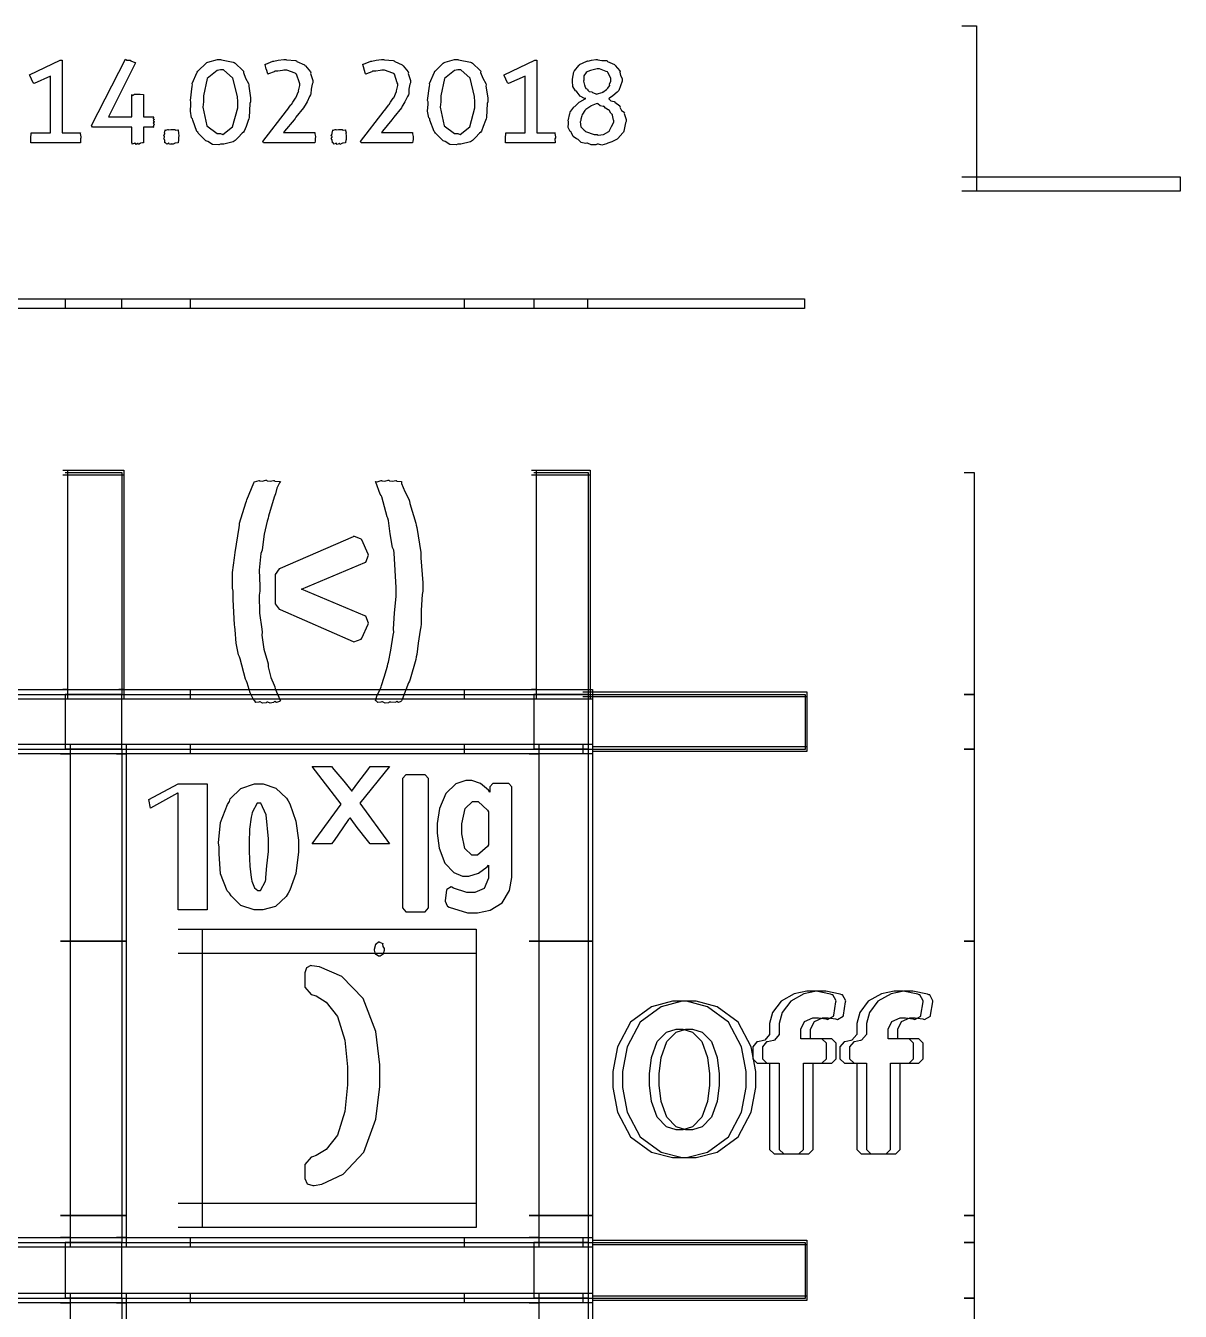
# Model space of a CAD drawing. Extents: x 1.97 to 9.39, y 0.66 to 7.28.
# Drawn here: x 7.737 to 9.393, y 5.441 to 7.285 of the extents above; entities that cross this region are included whole.
import ezdxf

# ---------------------------------------------------------------- set-up
doc = ezdxf.new("R2010")
doc.units = 0
doc.layers.get('0').update_dxf_attribs({"linetype": 'CONTINUOUS'})

msp = doc.modelspace()

# ---------------------------------------------------------------- linework, layer by layer
at = {"color": 0}
for points in [[(9.07986, 7.28472), (9.10069, 7.28472), (9.10069, 7.04719), (9.07986, 7.04719)], [(9.07986, 7.06803), (9.39307, 7.06803), (9.39307, 7.04719), (9.07986, 7.04719)], [(7.69515, 6.89307), (7.79372, 6.89307), (7.79372, 6.87918), (7.69515, 6.87918)], [(7.79372, 6.89307), (7.87429, 6.89307), (7.87429, 6.87918), (7.79372, 6.87918)], [(7.87429, 6.89307), (7.97293, 6.89307), (7.97293, 6.87918), (7.87429, 6.87918)], [(7.97293, 6.89307), (8.366, 6.89307), (8.366, 6.87918), (7.97293, 6.87918)], [(8.366, 6.89307), (8.46599, 6.89307), (8.46599, 6.87918), (8.366, 6.87918)], [(8.46599, 6.89307), (8.54308, 6.89307), (8.54308, 6.87918), (8.46599, 6.87918)], [(8.54308, 6.89307), (8.85417, 6.89307), (8.85417, 6.87918), (8.54308, 6.87918)], [(7.79025, 6.64725), (7.79719, 6.64725), (7.79719, 6.33263), (7.79025, 6.33263)], [(7.79025, 6.64725), (7.87776, 6.64725), (7.87776, 6.64031), (7.79025, 6.64031)], [(7.87082, 6.64725), (7.87776, 6.64725), (7.87776, 6.33263), (7.87082, 6.33263)], [(8.46251, 6.64725), (8.46946, 6.64725), (8.46946, 6.33263), (8.46251, 6.33263)], [(8.46251, 6.64725), (8.54656, 6.64725), (8.54656, 6.64031), (8.46251, 6.64031)], [(8.53961, 6.64725), (8.54656, 6.64725), (8.54656, 6.31874), (8.53961, 6.31874)], [(9.08333, 6.64378), (9.09722, 6.64378), (9.09722, 6.32568), (9.08333, 6.32568)], [(7.69515, 6.33263), (7.79719, 6.33263), (7.79719, 6.31874), (7.69515, 6.31874)], [(7.79025, 6.33263), (7.87776, 6.33263), (7.87776, 6.31874), (7.79025, 6.31874)], [(7.87082, 6.33263), (7.97293, 6.33263), (7.97293, 6.31874), (7.87082, 6.31874)], [(7.97293, 6.33263), (8.366, 6.33263), (8.366, 6.31874), (7.97293, 6.31874)], [(8.366, 6.33263), (8.46946, 6.33263), (8.46946, 6.31874), (8.366, 6.31874)], [(8.46251, 6.33263), (8.55003, 6.33263), (8.55003, 6.31874), (8.46251, 6.31874)], [(8.53614, 6.33263), (8.55003, 6.33263), (8.55003, 6.24029), (8.53614, 6.24029)], [(8.53614, 6.32915), (8.85764, 6.32915), (8.85764, 6.32221), (8.53614, 6.32221)], [(8.85069, 6.32915), (8.85764, 6.32915), (8.85764, 6.24376), (8.85069, 6.24376)], [(9.08333, 6.32568), (9.09722, 6.32568), (9.09722, 6.24724), (9.08333, 6.24724)], [(7.69515, 6.25418), (7.80067, 6.25418), (7.80067, 6.24029), (7.69515, 6.24029)], [(7.78678, 6.25418), (7.88124, 6.25418), (7.88124, 6.24029), (7.78678, 6.24029)], [(7.86735, 6.25418), (7.97293, 6.25418), (7.97293, 6.24029), (7.86735, 6.24029)], [(7.97293, 6.25418), (8.366, 6.25418), (8.366, 6.24029), (7.97293, 6.24029)], [(8.366, 6.25418), (8.47293, 6.25418), (8.47293, 6.24029), (8.366, 6.24029)], [(8.45904, 6.25418), (8.53614, 6.25418), (8.53614, 6.24029), (8.45904, 6.24029)], [(8.53614, 6.25418), (8.55003, 6.25418), (8.55003, 5.97151), (8.53614, 5.97151)], [(7.78678, 6.24029), (7.80067, 6.24029), (7.80067, 5.97151), (7.78678, 5.97151)], [(7.86735, 6.24029), (7.88124, 6.24029), (7.88124, 5.97151), (7.86735, 5.97151)], [(8.45904, 6.24029), (8.47293, 6.24029), (8.47293, 5.97151), (8.45904, 5.97151)], [(8.55003, 6.25071), (8.85764, 6.25071), (8.85764, 6.24376), (8.55003, 6.24376)], [(9.08333, 6.24724), (9.09722, 6.24724), (9.09722, 5.97151), (9.08333, 5.97151)], [(7.95557, 5.98888), (7.99029, 5.98888), (7.99029, 5.56108), (7.95557, 5.56108)], [(7.95557, 5.98888), (8.38336, 5.98888), (8.38336, 5.95415), (7.95557, 5.95415)], [(8.34864, 5.98888), (8.38336, 5.98888), (8.38336, 5.56108), (8.34864, 5.56108)], [(7.78678, 5.97151), (7.80067, 5.97151), (7.80067, 5.57844), (7.78678, 5.57844)], [(7.86735, 5.97151), (7.88124, 5.97151), (7.88124, 5.57844), (7.86735, 5.57844)], [(8.45904, 5.97151), (8.47293, 5.97151), (8.47293, 5.57844), (8.45904, 5.57844)], [(8.53614, 5.97151), (8.55003, 5.97151), (8.55003, 5.57844), (8.53614, 5.57844)], [(9.08333, 5.97151), (9.09722, 5.97151), (9.09722, 5.57844), (9.08333, 5.57844)], [(7.95557, 5.59581), (8.38336, 5.59581), (8.38336, 5.56108), (7.95557, 5.56108)], [(7.78678, 5.57844), (7.80067, 5.57844), (7.80067, 5.54656), (7.78678, 5.54656)], [(7.86735, 5.57844), (7.88124, 5.57844), (7.88124, 5.54656), (7.86735, 5.54656)], [(8.45904, 5.57844), (8.47293, 5.57844), (8.47293, 5.54656), (8.45904, 5.54656)], [(8.53614, 5.57844), (8.55003, 5.57844), (8.55003, 5.53267), (8.53614, 5.53267)], [(9.08333, 5.57844), (9.09722, 5.57844), (9.09722, 5.53961), (9.08333, 5.53961)], [(7.69515, 5.54656), (7.80067, 5.54656), (7.80067, 5.53267), (7.69515, 5.53267)], [(7.78678, 5.54656), (7.88124, 5.54656), (7.88124, 5.53267), (7.78678, 5.53267)], [(7.86735, 5.54656), (7.97293, 5.54656), (7.97293, 5.53267), (7.86735, 5.53267)], [(7.97293, 5.54656), (8.366, 5.54656), (8.366, 5.53267), (7.97293, 5.53267)], [(8.366, 5.54656), (8.47293, 5.54656), (8.47293, 5.53267), (8.366, 5.53267)], [(8.45904, 5.54656), (8.53614, 5.54656), (8.53614, 5.53267), (8.45904, 5.53267)], [(8.53614, 5.54656), (8.55003, 5.54656), (8.55003, 5.45281), (8.53614, 5.45281)], [(8.55003, 5.54308), (8.85764, 5.54308), (8.85764, 5.53614), (8.55003, 5.53614)], [(8.85069, 5.54308), (8.85764, 5.54308), (8.85764, 5.45628), (8.85069, 5.45628)], [(9.08333, 5.53961), (9.09722, 5.53961), (9.09722, 5.45975), (9.08333, 5.45975)], [(7.69515, 5.46669), (7.80067, 5.46669), (7.80067, 5.45281), (7.69515, 5.45281)], [(7.78678, 5.46669), (7.88124, 5.46669), (7.88124, 5.45281), (7.78678, 5.45281)], [(7.86735, 5.46669), (7.97293, 5.46669), (7.97293, 5.45281), (7.86735, 5.45281)], [(7.97293, 5.46669), (8.366, 5.46669), (8.366, 5.45281), (7.97293, 5.45281)], [(8.366, 5.46669), (8.47293, 5.46669), (8.47293, 5.45281), (8.366, 5.45281)], [(8.45904, 5.46669), (8.53614, 5.46669), (8.53614, 5.45281), (8.45904, 5.45281)], [(8.53614, 5.46669), (8.55003, 5.46669), (8.55003, 5.16461), (8.53614, 5.16461)], [(8.55003, 5.46322), (8.85764, 5.46322), (8.85764, 5.45628), (8.55003, 5.45628)], [(9.08333, 5.45975), (9.09722, 5.45975), (9.09722, 5.16461), (9.08333, 5.16461)], [(7.78678, 5.45281), (7.80067, 5.45281), (7.80067, 5.16461), (7.78678, 5.16461)], [(7.86735, 5.45281), (7.88124, 5.45281), (7.88124, 5.16461), (7.86735, 5.16461)], [(8.45904, 5.45281), (8.47293, 5.45281), (8.47293, 5.16461), (8.45904, 5.16461)]]:
    msp.add_lwpolyline(points, dxfattribs=at)
for points in [[(7.77285, 7.13097), (7.77285, 7.21257), (7.74918, 7.20193), (7.74767, 7.20264), (7.743, 7.21311), (7.74268, 7.21431), (7.78674, 7.23535), (7.78956, 7.23535), (7.78956, 7.13097), (7.81581, 7.13097), (7.81537, 7.13032), (7.81625, 7.12543), (7.81625, 7.12381), (7.81569, 7.12267), (7.81586, 7.11729), (7.81581, 7.11664), (7.74507, 7.11664), (7.74457, 7.11692), (7.74462, 7.11936), (7.74462, 7.12011), (7.74451, 7.12011), (7.74462, 7.12289), (7.74462, 7.12381), (7.74462, 7.12381), (7.74496, 7.13032), (7.74507, 7.13097), (7.77285, 7.13097)], [(7.83268, 7.13943), (7.83138, 7.14139), (7.88021, 7.23687), (7.88015, 7.23676), (7.88217, 7.23519), (7.88672, 7.2354), (7.88737, 7.23514), (7.88753, 7.23432), (7.89415, 7.23188), (7.89475, 7.23144), (7.8559, 7.15419), (7.88954, 7.15419), (7.88954, 7.18587), (7.88943, 7.1856), (7.89051, 7.1844), (7.89312, 7.18631), (7.89344, 7.18631), (7.89344, 7.18631), (7.89638, 7.18653), (7.89735, 7.18653), (7.89757, 7.18653), (7.90115, 7.18636), (7.90147, 7.18631), (7.90147, 7.18631), (7.90543, 7.18593), (7.90582, 7.18587), (7.90582, 7.15419), (7.92101, 7.15419), (7.92051, 7.1536), (7.91992, 7.15104), (7.92144, 7.1505), (7.92144, 7.15028), (7.92096, 7.1499), (7.92008, 7.14785), (7.92165, 7.14708), (7.92165, 7.14681), (7.92111, 7.1466), (7.92008, 7.14475), (7.92144, 7.14344), (7.92144, 7.14312), (7.9209, 7.14236), (7.91982, 7.13965), (7.92101, 7.13943), (7.92101, 7.13943), (7.90582, 7.13943), (7.90582, 7.11664), (7.90479, 7.1166), (7.90246, 7.11621), (7.90169, 7.11621), (7.90126, 7.11567), (7.89899, 7.11458), (7.89806, 7.11621), (7.89779, 7.11621), (7.89751, 7.11567), (7.89535, 7.11458), (7.89388, 7.11621), (7.89344, 7.11621), (7.89274, 7.11567), (7.89003, 7.11469), (7.88971, 7.11664), (7.88954, 7.11664), (7.88954, 7.13943), (7.83268, 7.13943)], [(8.05957, 7.17567), (8.05875, 7.17318), (8.05757, 7.153), (8.05718, 7.15115), (8.05615, 7.14876), (8.05317, 7.13997), (8.05046, 7.13325), (8.04958, 7.13183), (8.04758, 7.13043), (8.04189, 7.12451), (8.03749, 7.12001), (8.03614, 7.11925), (8.03478, 7.11828), (8.02111, 7.11469), (8.0166, 7.11469), (8.01406, 7.11372), (8.00499, 7.11436), (7.99843, 7.11849), (7.99707, 7.11925), (7.9955, 7.11979), (7.98469, 7.13053), (7.98383, 7.13183), (7.98269, 7.13314), (7.97661, 7.14931), (7.97624, 7.15115), (7.97504, 7.15246), (7.97325, 7.16194), (7.97385, 7.17225), (7.97385, 7.17567), (7.97325, 7.17763), (7.97581, 7.19814), (7.97624, 7.19997), (7.97581, 7.20182), (7.98296, 7.21793), (7.98383, 7.21929), (7.98443, 7.22021), (7.99571, 7.23118), (7.99707, 7.23188), (7.99821, 7.23232), (8.01199, 7.23643), (8.0166, 7.23643), (8.01779, 7.23574), (8.03478, 7.23264), (8.03614, 7.23188), (8.03749, 7.23085), (8.04872, 7.22071), (8.04958, 7.21929), (8.04932, 7.2175), (8.05236, 7.20969), (8.05675, 7.20182), (8.05718, 7.19997), (8.05697, 7.19814), (8.05957, 7.18132), (8.05957, 7.17567)], [(8.0771, 7.11882), (8.11117, 7.16265), (8.11149, 7.16308), (8.11751, 7.17101), (8.11811, 7.17176), (8.11811, 7.17176), (8.12017, 7.17486), (8.12392, 7.18056), (8.1244, 7.18132), (8.12468, 7.18143), (8.12847, 7.19032), (8.12875, 7.19108), (8.12847, 7.19151), (8.13049, 7.19883), (8.13049, 7.20128), (8.12978, 7.20281), (8.1256, 7.215), (8.12463, 7.21582), (8.12349, 7.21653), (8.11143, 7.22103), (8.10747, 7.22103), (8.10536, 7.22054), (8.09885, 7.21972), (8.09538, 7.21962), (8.09446, 7.21929), (8.09353, 7.21858), (8.08556, 7.21576), (8.0849, 7.21539), (8.08425, 7.21588), (8.08231, 7.22179), (8.08208, 7.22233), (8.08208, 7.22233), (8.08057, 7.22894), (8.08057, 7.22949), (8.08143, 7.22976), (8.09174, 7.23372), (8.09293, 7.23406), (8.0931, 7.23394), (8.09933, 7.23508), (8.10736, 7.23643), (8.11008, 7.23643), (8.11128, 7.23574), (8.12408, 7.23465), (8.12528, 7.23426), (8.12619, 7.2334), (8.13678, 7.22851), (8.13764, 7.22775), (8.13835, 7.22711), (8.14535, 7.21843), (8.14589, 7.21733), (8.14556, 7.21604), (8.14893, 7.20611), (8.14893, 7.20281), (8.14785, 7.20107), (8.14649, 7.19358), (8.14621, 7.18685), (8.14567, 7.18544), (8.14432, 7.18306), (8.14057, 7.17572), (8.13769, 7.17057), (8.13678, 7.16917), (8.13574, 7.16689), (8.12478, 7.15332), (8.12354, 7.15181), (8.12213, 7.14968), (8.10851, 7.13331), (8.10704, 7.1314), (8.15175, 7.1314), (8.15175, 7.12961), (8.15261, 7.1256), (8.15261, 7.12424), (8.1524, 7.12332), (8.1524, 7.12067), (8.1524, 7.12033), (8.15213, 7.11974), (8.15181, 7.11697), (8.15175, 7.11664), (8.07796, 7.11664), (8.0771, 7.11882)], [(8.21733, 7.11882), (8.25142, 7.16265), (8.25174, 7.16308), (8.25776, 7.17101), (8.25836, 7.17176), (8.25836, 7.17176), (8.26042, 7.17486), (8.26417, 7.18056), (8.26465, 7.18132), (8.26492, 7.18143), (8.26872, 7.19032), (8.26899, 7.19108), (8.26872, 7.19151), (8.27072, 7.19883), (8.27072, 7.20128), (8.27001, 7.20281), (8.26585, 7.215), (8.26486, 7.21582), (8.26372, 7.21653), (8.25168, 7.22103), (8.24772, 7.22103), (8.24561, 7.22054), (8.2391, 7.21972), (8.23563, 7.21962), (8.23469, 7.21929), (8.23378, 7.21858), (8.22581, 7.21576), (8.22515, 7.21539), (8.2245, 7.21588), (8.22254, 7.22179), (8.22233, 7.22233), (8.22233, 7.22233), (8.22081, 7.22894), (8.22081, 7.22949), (8.22168, 7.22976), (8.23199, 7.23372), (8.23318, 7.23406), (8.23335, 7.23394), (8.23958, 7.23508), (8.24761, 7.23643), (8.25032, 7.23643), (8.25151, 7.23574), (8.26432, 7.23465), (8.26551, 7.23426), (8.26644, 7.2334), (8.27701, 7.22851), (8.27789, 7.22775), (8.2786, 7.22711), (8.2856, 7.21843), (8.28614, 7.21733), (8.28581, 7.21604), (8.28917, 7.20611), (8.28917, 7.20281), (8.28808, 7.20107), (8.28674, 7.19358), (8.28646, 7.18685), (8.28592, 7.18544), (8.28456, 7.18306), (8.28082, 7.17572), (8.27794, 7.17057), (8.27701, 7.16917), (8.27599, 7.16689), (8.26503, 7.15332), (8.26378, 7.15181), (8.26237, 7.14968), (8.24875, 7.13331), (8.24729, 7.1314), (8.29199, 7.1314), (8.29199, 7.12961), (8.29286, 7.1256), (8.29286, 7.12424), (8.29264, 7.12332), (8.29264, 7.12067), (8.29264, 7.12033), (8.29238, 7.11974), (8.29204, 7.11697), (8.29199, 7.11664), (8.21821, 7.11664), (8.21733, 7.11882)], [(8.39985, 7.17567), (8.39903, 7.17318), (8.39785, 7.153), (8.39746, 7.15115), (8.39643, 7.14876), (8.39344, 7.13997), (8.39074, 7.13325), (8.38986, 7.13183), (8.38786, 7.13043), (8.38217, 7.12451), (8.37776, 7.12001), (8.37642, 7.11925), (8.37506, 7.11828), (8.36139, 7.11469), (8.35688, 7.11469), (8.35433, 7.11372), (8.34526, 7.11436), (8.33871, 7.11849), (8.33735, 7.11925), (8.33578, 7.11979), (8.32497, 7.13053), (8.32411, 7.13183), (8.32297, 7.13314), (8.31689, 7.14931), (8.31651, 7.15115), (8.31532, 7.15246), (8.31353, 7.16194), (8.31413, 7.17225), (8.31413, 7.17567), (8.31353, 7.17763), (8.31608, 7.19814), (8.31651, 7.19997), (8.31608, 7.20182), (8.32324, 7.21793), (8.32411, 7.21929), (8.32471, 7.22021), (8.33599, 7.23118), (8.33735, 7.23188), (8.33849, 7.23232), (8.35226, 7.23643), (8.35688, 7.23643), (8.35807, 7.23574), (8.37506, 7.23264), (8.37642, 7.23188), (8.37776, 7.23085), (8.389, 7.22071), (8.38986, 7.21929), (8.3896, 7.2175), (8.39264, 7.20969), (8.39703, 7.20182), (8.39746, 7.19997), (8.39725, 7.19814), (8.39985, 7.18132), (8.39985, 7.17567)], [(8.4534, 7.13097), (8.4534, 7.21257), (8.42974, 7.20193), (8.42822, 7.20264), (8.42356, 7.21311), (8.42324, 7.21431), (8.46729, 7.23535), (8.47011, 7.23535), (8.47011, 7.13097), (8.49636, 7.13097), (8.49593, 7.13032), (8.49681, 7.12543), (8.49681, 7.12381), (8.49625, 7.12267), (8.49642, 7.11729), (8.49636, 7.11664), (8.42563, 7.11664), (8.42513, 7.11692), (8.42518, 7.11936), (8.42518, 7.12011), (8.42507, 7.12011), (8.42518, 7.12289), (8.42518, 7.12381), (8.42518, 7.12381), (8.42551, 7.13032), (8.42563, 7.13097), (8.4534, 7.13097)], [(8.57335, 7.18024), (8.57324, 7.17964), (8.57628, 7.17714), (8.58128, 7.17611), (8.58203, 7.17567), (8.58225, 7.17497), (8.58925, 7.16965), (8.58985, 7.16894), (8.58946, 7.16781), (8.59142, 7.16331), (8.59532, 7.16054), (8.59571, 7.15961), (8.59565, 7.15864), (8.5981, 7.15013), (8.5981, 7.14725), (8.59744, 7.14556), (8.59517, 7.13336), (8.59462, 7.13226), (8.59364, 7.13108), (8.58626, 7.12272), (8.58529, 7.12207), (8.58356, 7.12099), (8.5779, 7.11806), (8.57324, 7.11675), (8.57206, 7.11643), (8.57021, 7.11518), (8.56332, 7.11344), (8.55843, 7.11469), (8.55686, 7.11469), (8.55496, 7.11376), (8.54807, 7.11367), (8.54286, 7.11615), (8.54167, 7.11643), (8.54015, 7.11572), (8.5339, 7.11703), (8.52962, 7.12142), (8.52865, 7.12207), (8.52701, 7.12229), (8.52235, 7.12587), (8.51986, 7.13124), (8.51932, 7.13226), (8.51779, 7.13314), (8.51514, 7.13894), (8.51585, 7.14518), (8.51585, 7.14725), (8.51508, 7.14822), (8.51764, 7.15875), (8.51801, 7.15961), (8.51742, 7.16037), (8.52306, 7.16808), (8.52365, 7.16872), (8.52403, 7.16857), (8.53093, 7.17503), (8.53168, 7.17546), (8.53168, 7.17546), (8.53961, 7.1799), (8.54036, 7.18024), (8.53857, 7.18018), (8.53233, 7.18371), (8.52783, 7.18956), (8.52692, 7.19065), (8.52544, 7.1914), (8.52186, 7.19764), (8.52126, 7.20514), (8.52126, 7.20757), (8.52121, 7.20806), (8.52344, 7.21843), (8.52387, 7.21929), (8.52408, 7.21978), (8.53065, 7.22781), (8.53147, 7.2284), (8.53136, 7.229), (8.54167, 7.23394), (8.54275, 7.23426), (8.54312, 7.2341), (8.5485, 7.23508), (8.55474, 7.23643), (8.55686, 7.23643), (8.55746, 7.23574), (8.56326, 7.23481), (8.5701, 7.23465), (8.57118, 7.23426), (8.5715, 7.2334), (8.58149, 7.22906), (8.58225, 7.2284), (8.58251, 7.22775), (8.58936, 7.22021), (8.58985, 7.21929), (8.58925, 7.2181), (8.59028, 7.21311), (8.59267, 7.20899), (8.59267, 7.20757), (8.59244, 7.20524), (8.58794, 7.19179), (8.58703, 7.19065), (8.58518, 7.18918), (8.57943, 7.18414), (8.57465, 7.18088), (8.57335, 7.18024)], [(8.0166, 7.22125), (8.01183, 7.22065), (7.99729, 7.20893), (7.99229, 7.18403), (7.99229, 7.17567), (7.99132, 7.16775), (7.99685, 7.1409), (8.01167, 7.12989), (8.0166, 7.12989), (8.01975, 7.12885), (8.0339, 7.13971), (8.04112, 7.16672), (8.04112, 7.17567), (8.04069, 7.183), (8.03435, 7.20942), (8.021, 7.22125), (8.0166, 7.22125)], [(8.35688, 7.22125), (8.35211, 7.22065), (8.33757, 7.20893), (8.33257, 7.18403), (8.33257, 7.17567), (8.3316, 7.16775), (8.33713, 7.1409), (8.35194, 7.12989), (8.35688, 7.12989), (8.36003, 7.12885), (8.37418, 7.13971), (8.3814, 7.16672), (8.3814, 7.17567), (8.38097, 7.183), (8.37463, 7.20942), (8.36128, 7.22125), (8.35688, 7.22125)], [(8.55686, 7.18653), (8.55686, 7.18722), (8.56386, 7.18907), (8.56446, 7.18935), (8.56483, 7.1894), (8.5701, 7.19308), (8.57053, 7.19347), (8.57053, 7.19347), (8.572, 7.19515), (8.5746, 7.19857), (8.57487, 7.19911), (8.57487, 7.19911), (8.57443, 7.20096), (8.57639, 7.20514), (8.57639, 7.20649), (8.57639, 7.20947), (8.57221, 7.21772), (8.5714, 7.21843), (8.56982, 7.21881), (8.56006, 7.22299), (8.55686, 7.22299), (8.55458, 7.22222), (8.54736, 7.22071), (8.54312, 7.21918), (8.54232, 7.21843), (8.5409, 7.21739), (8.53776, 7.21272), (8.53754, 7.20806), (8.53754, 7.20649), (8.53728, 7.20529), (8.53879, 7.19965), (8.53907, 7.19911), (8.53896, 7.19797), (8.54031, 7.19444), (8.54275, 7.1939), (8.54318, 7.19347), (8.54303, 7.19288), (8.54508, 7.19032), (8.54889, 7.18967), (8.54949, 7.18935), (8.55003, 7.18881), (8.55621, 7.18674), (8.55686, 7.18653)], [(8.55686, 7.17307), (8.55533, 7.17275), (8.54824, 7.16976), (8.54753, 7.16938), (8.54611, 7.1684), (8.54189, 7.16564), (8.54053, 7.16461), (8.54015, 7.16417), (8.53917, 7.16319), (8.53549, 7.15788), (8.53515, 7.15722), (8.53483, 7.15554), (8.53342, 7.1505), (8.53342, 7.14876), (8.53244, 7.14708), (8.53326, 7.13986), (8.53831, 7.13493), (8.53928, 7.134), (8.53987, 7.13286), (8.55257, 7.12879), (8.55686, 7.12879), (8.55811, 7.12782), (8.56603, 7.12858), (8.57346, 7.13314), (8.57443, 7.134), (8.57443, 7.13465), (8.57747, 7.13997), (8.58051, 7.1466), (8.58051, 7.14876), (8.58014, 7.14919), (8.57889, 7.15662), (8.57856, 7.15722), (8.57844, 7.15717), (8.57611, 7.15935), (8.57411, 7.16368), (8.57357, 7.16417), (8.57237, 7.16417), (8.56879, 7.16629), (8.56689, 7.16906), (8.56619, 7.16938), (8.56526, 7.16889), (8.56119, 7.17003), (8.55767, 7.17285), (8.55686, 7.17307)], [(7.93722, 7.11664), (7.93668, 7.11686), (7.93658, 7.12088), (7.93658, 7.12121), (7.93619, 7.12121), (7.93511, 7.12283), (7.93636, 7.12506), (7.93636, 7.12576), (7.93619, 7.12571), (7.93511, 7.12701), (7.93653, 7.13015), (7.93658, 7.13053), (7.93625, 7.13069), (7.93713, 7.13493), (7.93722, 7.13531), (7.93722, 7.13531), (7.93815, 7.13504), (7.94086, 7.13574), (7.94179, 7.13574), (7.942, 7.13536), (7.94526, 7.13596), (7.94635, 7.13596), (7.94635, 7.13596), (7.95053, 7.13579), (7.9509, 7.13574), (7.9509, 7.13574), (7.95193, 7.13499), (7.95524, 7.13542), (7.95568, 7.13531), (7.95562, 7.13456), (7.95628, 7.13097), (7.95632, 7.13053), (7.95617, 7.13021), (7.95654, 7.12706), (7.95654, 7.12597), (7.95632, 7.12483), (7.95632, 7.12164), (7.95632, 7.12121), (7.95611, 7.1205), (7.95574, 7.11708), (7.95568, 7.11664), (7.95514, 7.1166), (7.9521, 7.11621), (7.95111, 7.11621), (7.95036, 7.11556), (7.94749, 7.11442), (7.94678, 7.116), (7.94656, 7.116), (7.94601, 7.1154), (7.94336, 7.11442), (7.94217, 7.11621), (7.94179, 7.11621), (7.94151, 7.11567), (7.93935, 7.11469), (7.93761, 7.1166), (7.93722, 7.11664)], [(8.17751, 7.11664), (8.17697, 7.11686), (8.17686, 7.12088), (8.17686, 7.12121), (8.17649, 7.12121), (8.1754, 7.12283), (8.17665, 7.12506), (8.17665, 7.12576), (8.17649, 7.12571), (8.1754, 7.12701), (8.17681, 7.13015), (8.17686, 7.13053), (8.17654, 7.13069), (8.1774, 7.13493), (8.17751, 7.13531), (8.17751, 7.13531), (8.17844, 7.13504), (8.18115, 7.13574), (8.18207, 7.13574), (8.18229, 7.13536), (8.18554, 7.13596), (8.18664, 7.13596), (8.18664, 7.13596), (8.19081, 7.13579), (8.19119, 7.13574), (8.19119, 7.13574), (8.19222, 7.13499), (8.19553, 7.13542), (8.19596, 7.13531), (8.1959, 7.13456), (8.19656, 7.13097), (8.19661, 7.13053), (8.19646, 7.13021), (8.19683, 7.12706), (8.19683, 7.12597), (8.19661, 7.12483), (8.19661, 7.12164), (8.19661, 7.12121), (8.1964, 7.1205), (8.19601, 7.11708), (8.19596, 7.11664), (8.19542, 7.1166), (8.19239, 7.11621), (8.1914, 7.11621), (8.19065, 7.11556), (8.18778, 7.11442), (8.18707, 7.116), (8.18685, 7.116), (8.18631, 7.1154), (8.18365, 7.11442), (8.18246, 7.11621), (8.18207, 7.11621), (8.18181, 7.11567), (8.17964, 7.11469), (8.1779, 7.1166), (8.17751, 7.11664)], [(8.25142, 5.96039), (8.25142, 5.9585), (8.24978, 5.95335), (8.24946, 5.95281), (8.24849, 5.95231), (8.24571, 5.95036), (8.24474, 5.94997), (8.24447, 5.94997), (8.24322, 5.94997), (8.23981, 5.95236), (8.23947, 5.95281), (8.23899, 5.95307), (8.23753, 5.95861), (8.23753, 5.96039), (8.23753, 5.96039), (8.23915, 5.96733), (8.23947, 5.96778), (8.23964, 5.96799), (8.24322, 5.97081), (8.24447, 5.97081), (8.24436, 5.97026), (8.24914, 5.96832), (8.24946, 5.96778), (8.24897, 5.96724), (8.2494, 5.96403), (8.25142, 5.96132), (8.25142, 5.96039)], [(8.24522, 5.7786), (8.24522, 5.79443), (8.23921, 5.8419), (8.22103, 5.88943), (8.19054, 5.92101), (8.15864, 5.93479), (8.14757, 5.93642), (8.14594, 5.93668), (8.13997, 5.9336), (8.13726, 5.92611), (8.13726, 5.92361), (8.13726, 5.90913), (8.13726, 5.90554), (8.1466, 5.89529), (8.14849, 5.89469), (8.15369, 5.89307), (8.16824, 5.88428), (8.18419, 5.86376), (8.19476, 5.82975), (8.19868, 5.79139), (8.19868, 5.7786), (8.19868, 5.76585), (8.19476, 5.72754), (8.18419, 5.69353), (8.16824, 5.67301), (8.15369, 5.66417), (8.14849, 5.66249), (8.1466, 5.66194), (8.13726, 5.65153), (8.13726, 5.64806), (8.13726, 5.63363), (8.13726, 5.63118), (8.14085, 5.62369), (8.14882, 5.62104), (8.15099, 5.62136), (8.16168, 5.62326), (8.19243, 5.63747), (8.22185, 5.66922), (8.23936, 5.71631), (8.24522, 5.76303), (8.24522, 5.7786)]]:
    msp.add_lwpolyline(points, close=True, dxfattribs=at)
at = {"color": 7}
for points in [[(7.79372, 6.64378), (7.875, 6.64378), (7.875, 6.32568), (7.79372, 6.32568)], [(8.46599, 6.64378), (8.54372, 6.64378), (8.54372, 6.32568), (8.46599, 6.32568)], [(8.54372, 6.32568), (8.85488, 6.32568), (8.85488, 6.24653), (8.54372, 6.24653)], [(8.54372, 5.53961), (8.85488, 5.53961), (8.85488, 5.45904), (8.54372, 5.45904)]]:
    msp.add_lwpolyline(points, dxfattribs=at)
at = {"color": 9}
for points in [[(8.06537, 6.31646), (8.06418, 6.31739), (8.05908, 6.32801), (8.05458, 6.34207), (8.05365, 6.34467), (8.05236, 6.34728), (8.0446, 6.37642), (8.04389, 6.37961), (8.04249, 6.38222), (8.03907, 6.39903), (8.0376, 6.41846), (8.03717, 6.42236), (8.03663, 6.42557), (8.03478, 6.46175), (8.03478, 6.47379), (8.03364, 6.47814), (8.03369, 6.50028), (8.03674, 6.52154), (8.03717, 6.52544), (8.03743, 6.52935), (8.04318, 6.565), (8.04389, 6.56819), (8.04389, 6.57129), (8.05274, 6.60037), (8.05365, 6.60292), (8.05419, 6.60482), (8.06435, 6.62885), (8.06537, 6.63092), (8.06549, 6.63064), (8.07172, 6.63238), (8.07254, 6.63243), (8.07254, 6.63217), (8.07644, 6.63151), (8.08132, 6.63286), (8.08296, 6.63286), (8.08328, 6.63217), (8.08757, 6.63146), (8.09272, 6.63254), (8.09358, 6.63243), (8.09424, 6.63151), (8.10183, 6.63113), (8.10249, 6.63092), (8.10101, 6.62907), (8.0975, 6.62147), (8.09526, 6.61317), (8.09446, 6.61094), (8.09332, 6.60856), (8.08544, 6.58149), (8.08469, 6.57818), (8.08322, 6.574), (8.07921, 6.55561), (8.07682, 6.53694), (8.07622, 6.53261), (8.07454, 6.52767), (8.07194, 6.50396), (8.07275, 6.48133), (8.07275, 6.47379), (8.07194, 6.46804), (8.07237, 6.44228), (8.07563, 6.41938), (8.07622, 6.41499), (8.07574, 6.4106), (8.0785, 6.39046), (8.08388, 6.37267), (8.08469, 6.36942), (8.08485, 6.36524), (8.08854, 6.34993), (8.09358, 6.33865), (8.09446, 6.33643), (8.095, 6.33376), (8.10194, 6.3176), (8.10249, 6.31646), (8.10135, 6.3156), (8.09694, 6.31401), (8.09435, 6.31526), (8.09358, 6.31515), (8.09267, 6.31424), (8.08794, 6.31315), (8.08421, 6.31451), (8.08296, 6.31451), (8.08176, 6.31369), (8.07687, 6.31321), (8.07335, 6.31506), (8.07254, 6.31515), (8.07146, 6.31451), (8.06717, 6.31418), (8.06575, 6.31635), (8.06537, 6.31646)], [(8.23893, 6.31646), (8.23893, 6.31646), (8.24078, 6.32314), (8.2461, 6.33425), (8.24696, 6.33643), (8.24718, 6.33817), (8.25103, 6.35058), (8.25597, 6.36615), (8.25672, 6.36942), (8.25722, 6.37175), (8.26074, 6.38921), (8.26437, 6.41064), (8.26497, 6.41499), (8.2646, 6.41928), (8.26628, 6.44271), (8.26867, 6.46604), (8.26867, 6.47379), (8.26856, 6.47889), (8.26557, 6.52826), (8.26497, 6.53261), (8.2634, 6.53635), (8.25971, 6.5561), (8.25749, 6.57493), (8.25672, 6.57818), (8.25569, 6.58051), (8.24783, 6.60878), (8.24696, 6.61094), (8.2455, 6.61296), (8.23942, 6.62983), (8.23893, 6.63092), (8.23893, 6.63092), (8.24132, 6.63075), (8.24696, 6.63238), (8.24783, 6.63243), (8.24789, 6.632), (8.25201, 6.63151), (8.25683, 6.63286), (8.25846, 6.63286), (8.25885, 6.63217), (8.26307, 6.63146), (8.26785, 6.63254), (8.26867, 6.63243), (8.26938, 6.63151), (8.27561, 6.63113), (8.27604, 6.63092), (8.27632, 6.62815), (8.28082, 6.61664), (8.28663, 6.60553), (8.28754, 6.60292), (8.28792, 6.59967), (8.2966, 6.57146), (8.29731, 6.56819), (8.29785, 6.56489), (8.3036, 6.52935), (8.30404, 6.52544), (8.30371, 6.52154), (8.30664, 6.48574), (8.30664, 6.47379), (8.30567, 6.46881), (8.30453, 6.4464), (8.30447, 6.42626), (8.30404, 6.42236), (8.3029, 6.41775), (8.30003, 6.39893), (8.29801, 6.38286), (8.29731, 6.37961), (8.29644, 6.37582), (8.28847, 6.34728), (8.28754, 6.34467), (8.28608, 6.34201), (8.27701, 6.31853), (8.27604, 6.31646), (8.27528, 6.31565), (8.27186, 6.31401), (8.26942, 6.31526), (8.26867, 6.31515), (8.26774, 6.31401), (8.26074, 6.31451), (8.25846, 6.31451), (8.25732, 6.31369), (8.25244, 6.31321), (8.24869, 6.31506), (8.24783, 6.31515), (8.24664, 6.31446), (8.24192, 6.31418), (8.23953, 6.31635), (8.23893, 6.31646)], [(8.21903, 6.40608), (8.22835, 6.42643), (8.229, 6.42779), (8.2251, 6.43788), (8.22368, 6.43842), (8.13265, 6.47678), (8.22368, 6.51476), (8.2251, 6.51535), (8.229, 6.5255), (8.22835, 6.52681), (8.21903, 6.5471), (8.21832, 6.54844), (8.20796, 6.55246), (8.20665, 6.55176), (8.102, 6.50613), (8.10081, 6.50564), (8.095, 6.49778), (8.095, 6.49511), (8.095, 6.45811), (8.095, 6.45546), (8.10081, 6.44797), (8.102, 6.44743), (8.20665, 6.40142), (8.20796, 6.40088), (8.21832, 6.40479), (8.21903, 6.40608)]]:
    msp.add_lwpolyline(points, close=True, dxfattribs=at)
at = {"color": 254}
for points in [[(7.20415, 6.32568), (7.79372, 6.32568), (7.79372, 6.24653), (7.20415, 6.24653)], [(7.79372, 6.32568), (7.87429, 6.32568), (7.87429, 6.24724), (7.79372, 6.24724)], [(7.87429, 6.32568), (8.46599, 6.32568), (8.46599, 6.24653), (7.87429, 6.24653)], [(8.46599, 6.32568), (8.54372, 6.32568), (8.54372, 6.24724), (8.46599, 6.24724)], [(7.79372, 6.24724), (7.875, 6.24724), (7.875, 5.97151), (7.79372, 5.97151)], [(8.46599, 6.24724), (8.54372, 6.24724), (8.54372, 5.97151), (8.46599, 5.97151)], [(7.79372, 5.97151), (7.875, 5.97151), (7.875, 5.57844), (7.79372, 5.57844)], [(8.46599, 5.97151), (8.54372, 5.97151), (8.54372, 5.57844), (8.46599, 5.57844)], [(7.79372, 5.57844), (7.875, 5.57844), (7.875, 5.53961), (7.79372, 5.53961)], [(8.46599, 5.57844), (8.54372, 5.57844), (8.54372, 5.53961), (8.46599, 5.53961)], [(7.20415, 5.53961), (7.79372, 5.53961), (7.79372, 5.45904), (7.20415, 5.45904)], [(7.79372, 5.53961), (7.87429, 5.53961), (7.87429, 5.45975), (7.79372, 5.45975)], [(7.87429, 5.53961), (8.46599, 5.53961), (8.46599, 5.45904), (7.87429, 5.45904)], [(8.46599, 5.53961), (8.54372, 5.53961), (8.54372, 5.45975), (8.46599, 5.45975)], [(7.79372, 5.45975), (7.875, 5.45975), (7.875, 5.16461), (7.79372, 5.16461)], [(8.46599, 5.45975), (8.54372, 5.45975), (8.54372, 5.16461), (8.46599, 5.16461)]]:
    msp.add_lwpolyline(points, dxfattribs=at)
at = {"color": 142}
for points in [[(8.14789, 6.22222), (8.17567, 6.22222), (8.17925, 6.2181), (8.19362, 6.20107), (8.20313, 6.18913), (8.20432, 6.1875), (8.20518, 6.1875), (8.20574, 6.1881), (8.2136, 6.19879), (8.2276, 6.21761), (8.23122, 6.22222), (8.259, 6.22222), (8.21647, 6.16949), (8.259, 6.11111), (8.23122, 6.11111), (8.22732, 6.11589), (8.21246, 6.13456), (8.20367, 6.1466), (8.20281, 6.148), (8.20193, 6.148), (8.20025, 6.14615), (8.19185, 6.13439), (8.17936, 6.11621), (8.17567, 6.11111), (8.14789, 6.11111), (8.18935, 6.16797), (8.14789, 6.22222)], [(7.95557, 6.01665), (7.95557, 6.18397), (7.95492, 6.18397), (7.91629, 6.16249), (7.9139, 6.17507), (7.95557, 6.19721), (7.99724, 6.19721), (7.99724, 6.01665), (7.95557, 6.01665)], [(8.12836, 6.10736), (8.12825, 6.09967), (8.12446, 6.06853), (8.11589, 6.04476), (8.11339, 6.04075), (8.11083, 6.03592), (8.09532, 6.02143), (8.07726, 6.01665), (8.07129, 6.01665), (8.06483, 6.01665), (8.04562, 6.02268), (8.0319, 6.03674), (8.0294, 6.04075), (8.02582, 6.04394), (8.01665, 6.06808), (8.01465, 6.0969), (8.01465, 6.1065), (8.01357, 6.11268), (8.01665, 6.14208), (8.02675, 6.16764), (8.02919, 6.17182), (8.03054, 6.17589), (8.04557, 6.1906), (8.06532, 6.19721), (8.07194, 6.19721), (8.07785, 6.19721), (8.09571, 6.19114), (8.11111, 6.17697), (8.11361, 6.1729), (8.116, 6.16862), (8.12457, 6.14404), (8.12836, 6.11654), (8.12836, 6.10736)], [(8.05761, 6.10715), (8.05761, 6.10026), (8.05843, 6.07943), (8.06049, 6.06321), (8.06108, 6.06049), (8.06142, 6.05767), (8.06506, 6.04818), (8.06988, 6.04443), (8.0715, 6.04443), (8.07406, 6.04443), (8.08111, 6.05767), (8.08171, 6.06028), (8.08143, 6.06282), (8.08317, 6.07981), (8.08539, 6.10032), (8.08539, 6.10715), (8.08539, 6.11865), (8.08197, 6.153), (8.07428, 6.16943), (8.07172, 6.16943), (8.06912, 6.16943), (8.0619, 6.15608), (8.06131, 6.15337), (8.06039, 6.14974), (8.05806, 6.13232), (8.05761, 6.11344), (8.05761, 6.10715)]]:
    msp.add_lwpolyline(points, close=True, dxfattribs=at)
at = {"color": 13}
for points in [[(8.28386, 6.01389), (8.30854, 6.01389), (8.31011, 6.01389), (8.31494, 6.01942), (8.31494, 6.02126), (8.31494, 6.20335), (8.31494, 6.20514), (8.31011, 6.2105), (8.30854, 6.2105), (8.28386, 6.2105), (8.28222, 6.2105), (8.27746, 6.20514), (8.27746, 6.20335), (8.27746, 6.02126), (8.27746, 6.01942), (8.28222, 6.01389), (8.28386, 6.01389)], [(8.28386, 6.01389), (8.30854, 6.01389), (8.31011, 6.01389), (8.31494, 6.01942), (8.31494, 6.02126), (8.31494, 6.20335), (8.31494, 6.20514), (8.31011, 6.2105), (8.30854, 6.2105), (8.28386, 6.2105), (8.28222, 6.2105), (8.27746, 6.20514), (8.27746, 6.20335), (8.27746, 6.02126), (8.27746, 6.01942), (8.28222, 6.01389), (8.28386, 6.01389)], [(8.28386, 6.01389), (8.30854, 6.01389), (8.31011, 6.01389), (8.31494, 6.01942), (8.31494, 6.02126), (8.31494, 6.20335), (8.31494, 6.20514), (8.31011, 6.2105), (8.30854, 6.2105), (8.28386, 6.2105), (8.28222, 6.2105), (8.27746, 6.20514), (8.27746, 6.20335), (8.27746, 6.02126), (8.27746, 6.01942), (8.28222, 6.01389), (8.28386, 6.01389)], [(8.37929, 6.01243), (8.38525, 6.01243), (8.40321, 6.01606), (8.42046, 6.02675), (8.43093, 6.04454), (8.43446, 6.0631), (8.43446, 6.06922), (8.43446, 6.19129), (8.43446, 6.19293), (8.43007, 6.19769), (8.42865, 6.19769), (8.40858, 6.19769), (8.40712, 6.19769), (8.40283, 6.19293), (8.40283, 6.19129), (8.40283, 6.1856), (8.40093, 6.18815), (8.38932, 6.19764), (8.37711, 6.20199), (8.3731, 6.20199), (8.36833, 6.20199), (8.354, 6.19721), (8.33963, 6.1836), (8.33051, 6.162), (8.32736, 6.14068), (8.32736, 6.13357), (8.32736, 6.12651), (8.33018, 6.10519), (8.33826, 6.08361), (8.35101, 6.06999), (8.36372, 6.06515), (8.36794, 6.06515), (8.37256, 6.06515), (8.38656, 6.06928), (8.39876, 6.07835), (8.40067, 6.08083), (8.40067, 6.06706), (8.40067, 6.06207), (8.39469, 6.04704), (8.38135, 6.04139), (8.37696, 6.04139), (8.36974, 6.04139), (8.35058, 6.0479), (8.3481, 6.04904), (8.34711, 6.04953), (8.34099, 6.0459), (8.34082, 6.04476), (8.33871, 6.03), (8.3386, 6.02908), (8.34136, 6.02235), (8.34212, 6.02192), (8.34462, 6.02046), (8.37061, 6.01243), (8.37929, 6.01243)], [(8.38058, 6.09511), (8.37717, 6.09511), (8.36697, 6.10465), (8.36242, 6.12582), (8.36242, 6.13286), (8.36242, 6.14019), (8.36735, 6.162), (8.37793, 6.17225), (8.38146, 6.17225), (8.38624, 6.17225), (8.39953, 6.15967), (8.40067, 6.15733), (8.40067, 6.10981), (8.39953, 6.10732), (8.38531, 6.09511), (8.38058, 6.09511)]]:
    msp.add_lwpolyline(points, close=True, dxfattribs=at)
at = {"color": 14}
for points in [[(8.67486, 5.88547), (8.66476, 5.88547), (8.6346, 5.87765), (8.60454, 5.85531), (8.58572, 5.81999), (8.57921, 5.785), (8.57921, 5.77333), (8.57921, 5.76167), (8.58572, 5.72657), (8.60454, 5.69125), (8.6346, 5.669), (8.66476, 5.66118), (8.67486, 5.66118), (8.6849, 5.66118), (8.71506, 5.669), (8.74511, 5.69125), (8.76394, 5.72657), (8.77051, 5.76167), (8.77051, 5.77333), (8.77051, 5.785), (8.76394, 5.81999), (8.74511, 5.85531), (8.71506, 5.87765), (8.6849, 5.88547), (8.67486, 5.88547)], [(8.67486, 5.88547), (8.66476, 5.88547), (8.6346, 5.87765), (8.60454, 5.85531), (8.58572, 5.81999), (8.57921, 5.785), (8.57921, 5.77333), (8.57921, 5.76167), (8.58572, 5.72657), (8.60454, 5.69125), (8.6346, 5.669), (8.66476, 5.66118), (8.67486, 5.66118), (8.6849, 5.66118), (8.71506, 5.669), (8.74511, 5.69125), (8.76394, 5.72657), (8.77051, 5.76167), (8.77051, 5.77333), (8.77051, 5.785), (8.76394, 5.81999), (8.74511, 5.85531), (8.71506, 5.87765), (8.6849, 5.88547), (8.67486, 5.88547)], [(8.68875, 5.88547), (8.67865, 5.88547), (8.64849, 5.87765), (8.61843, 5.85531), (8.59961, 5.81999), (8.5931, 5.785), (8.5931, 5.77333), (8.5931, 5.76167), (8.59961, 5.72657), (8.61843, 5.69125), (8.64849, 5.669), (8.67865, 5.66118), (8.68875, 5.66118), (8.69879, 5.66118), (8.72894, 5.669), (8.759, 5.69125), (8.77783, 5.72657), (8.7844, 5.76167), (8.7844, 5.77333), (8.7844, 5.785), (8.77783, 5.81999), (8.759, 5.85531), (8.72894, 5.87765), (8.69879, 5.88547), (8.68875, 5.88547)], [(8.81261, 5.66667), (8.84407, 5.66667), (8.84619, 5.66667), (8.85265, 5.67312), (8.85265, 5.67524), (8.85265, 5.79656), (8.87706, 5.79656), (8.87918, 5.79656), (8.88564, 5.80296), (8.88564, 5.80507), (8.88564, 5.8234), (8.88564, 5.82547), (8.87918, 5.83165), (8.87706, 5.83165), (8.84896, 5.83165), (8.84896, 5.84142), (8.84896, 5.84526), (8.85433, 5.85667), (8.8661, 5.86193), (8.87007, 5.86193), (8.87403, 5.86193), (8.88471, 5.86008), (8.88596, 5.85975), (8.88732, 5.85938), (8.89578, 5.86415), (8.89606, 5.86556), (8.89908, 5.88482), (8.89931, 5.88607), (8.89475, 5.89453), (8.89361, 5.89492), (8.89144, 5.89567), (8.87061, 5.89979), (8.86367, 5.89979), (8.85758, 5.89979), (8.83936, 5.89615), (8.82053, 5.88579), (8.80832, 5.86951), (8.80404, 5.85351), (8.80404, 5.84814), (8.80404, 5.84056), (8.80404, 5.83772), (8.7971, 5.82958), (8.79551, 5.82921), (8.78694, 5.82736), (8.78575, 5.8271), (8.77989, 5.82026), (8.77989, 5.81793), (8.77989, 5.80507), (8.77989, 5.80296), (8.78629, 5.79656), (8.78847, 5.79656), (8.80404, 5.79656), (8.80404, 5.67524), (8.80404, 5.67312), (8.81044, 5.66667), (8.81261, 5.66667)], [(8.8265, 5.66667), (8.85796, 5.66667), (8.86008, 5.66667), (8.86654, 5.67312), (8.86654, 5.67524), (8.86654, 5.79656), (8.89094, 5.79656), (8.89307, 5.79656), (8.89953, 5.80296), (8.89953, 5.80507), (8.89953, 5.8234), (8.89953, 5.82547), (8.89307, 5.83165), (8.89094, 5.83165), (8.86285, 5.83165), (8.86285, 5.84142), (8.86285, 5.84526), (8.86822, 5.85667), (8.87999, 5.86193), (8.88396, 5.86193), (8.88792, 5.86193), (8.8986, 5.86008), (8.89985, 5.85975), (8.90121, 5.85938), (8.90967, 5.86415), (8.90994, 5.86556), (8.91297, 5.88482), (8.91319, 5.88607), (8.90864, 5.89453), (8.9075, 5.89492), (8.90533, 5.89567), (8.8845, 5.89979), (8.87756, 5.89979), (8.87147, 5.89979), (8.85325, 5.89615), (8.83442, 5.88579), (8.82221, 5.86951), (8.81793, 5.85351), (8.81793, 5.84814), (8.81793, 5.84056), (8.81793, 5.83772), (8.81099, 5.82958), (8.8094, 5.82921), (8.80083, 5.82736), (8.79964, 5.8271), (8.79378, 5.82026), (8.79378, 5.81793), (8.79378, 5.80507), (8.79378, 5.80296), (8.80018, 5.79656), (8.80236, 5.79656), (8.81793, 5.79656), (8.81793, 5.67524), (8.81793, 5.67312), (8.82433, 5.66667), (8.8265, 5.66667)], [(8.8265, 5.66667), (8.85796, 5.66667), (8.86008, 5.66667), (8.86654, 5.67312), (8.86654, 5.67524), (8.86654, 5.79656), (8.89094, 5.79656), (8.89307, 5.79656), (8.89953, 5.80296), (8.89953, 5.80507), (8.89953, 5.8234), (8.89953, 5.82547), (8.89307, 5.83165), (8.89094, 5.83165), (8.86285, 5.83165), (8.86285, 5.84142), (8.86285, 5.84526), (8.86822, 5.85667), (8.87999, 5.86193), (8.88396, 5.86193), (8.88792, 5.86193), (8.8986, 5.86008), (8.89985, 5.85975), (8.90121, 5.85938), (8.90967, 5.86415), (8.90994, 5.86556), (8.91297, 5.88482), (8.91319, 5.88607), (8.90864, 5.89453), (8.9075, 5.89492), (8.90533, 5.89567), (8.8845, 5.89979), (8.87756, 5.89979), (8.87147, 5.89979), (8.85325, 5.89615), (8.83442, 5.88579), (8.82221, 5.86951), (8.81793, 5.85351), (8.81793, 5.84814), (8.81793, 5.84056), (8.81793, 5.83772), (8.81099, 5.82958), (8.8094, 5.82921), (8.80083, 5.82736), (8.79964, 5.8271), (8.79378, 5.82026), (8.79378, 5.81793), (8.79378, 5.80507), (8.79378, 5.80296), (8.80018, 5.79656), (8.80236, 5.79656), (8.81793, 5.79656), (8.81793, 5.67524), (8.81793, 5.67312), (8.82433, 5.66667), (8.8265, 5.66667)], [(8.93761, 5.66667), (8.96907, 5.66667), (8.97119, 5.66667), (8.97765, 5.67312), (8.97765, 5.67524), (8.97765, 5.79656), (9.00206, 5.79656), (9.00418, 5.79656), (9.01064, 5.80296), (9.01064, 5.80507), (9.01064, 5.8234), (9.01064, 5.82547), (9.00418, 5.83165), (9.00206, 5.83165), (8.97396, 5.83165), (8.97396, 5.84142), (8.97396, 5.84526), (8.97933, 5.85667), (8.9911, 5.86193), (8.99507, 5.86193), (8.99903, 5.86193), (9.00971, 5.86008), (9.01096, 5.85975), (9.01232, 5.85938), (9.02078, 5.86415), (9.02106, 5.86556), (9.02408, 5.88482), (9.02431, 5.88607), (9.01975, 5.89453), (9.01861, 5.89492), (9.01644, 5.89567), (8.99561, 5.89979), (8.98867, 5.89979), (8.98258, 5.89979), (8.96436, 5.89615), (8.94553, 5.88579), (8.93332, 5.86951), (8.92904, 5.85351), (8.92904, 5.84814), (8.92904, 5.84056), (8.92904, 5.83772), (8.9221, 5.82958), (8.92051, 5.82921), (8.91194, 5.82736), (8.91075, 5.8271), (8.90489, 5.82026), (8.90489, 5.81793), (8.90489, 5.80507), (8.90489, 5.80296), (8.91129, 5.79656), (8.91347, 5.79656), (8.92904, 5.79656), (8.92904, 5.67524), (8.92904, 5.67312), (8.93544, 5.66667), (8.93761, 5.66667)], [(8.9515, 5.66667), (8.98296, 5.66667), (8.98508, 5.66667), (8.99154, 5.67312), (8.99154, 5.67524), (8.99154, 5.79656), (9.01594, 5.79656), (9.01807, 5.79656), (9.02453, 5.80296), (9.02453, 5.80507), (9.02453, 5.8234), (9.02453, 5.82547), (9.01807, 5.83165), (9.01594, 5.83165), (8.98785, 5.83165), (8.98785, 5.84142), (8.98785, 5.84526), (8.99322, 5.85667), (9.00499, 5.86193), (9.00896, 5.86193), (9.01292, 5.86193), (9.0236, 5.86008), (9.02485, 5.85975), (9.02621, 5.85938), (9.03467, 5.86415), (9.03494, 5.86556), (9.03797, 5.88482), (9.03819, 5.88607), (9.03364, 5.89453), (9.0325, 5.89492), (9.03033, 5.89567), (9.0095, 5.89979), (9.00256, 5.89979), (8.99647, 5.89979), (8.97825, 5.89615), (8.95942, 5.88579), (8.94721, 5.86951), (8.94293, 5.85351), (8.94293, 5.84814), (8.94293, 5.84056), (8.94293, 5.83772), (8.93599, 5.82958), (8.9344, 5.82921), (8.92583, 5.82736), (8.92464, 5.8271), (8.91878, 5.82026), (8.91878, 5.81793), (8.91878, 5.80507), (8.91878, 5.80296), (8.92518, 5.79656), (8.92736, 5.79656), (8.94293, 5.79656), (8.94293, 5.67524), (8.94293, 5.67312), (8.94933, 5.66667), (8.9515, 5.66667)], [(8.9515, 5.66667), (8.98296, 5.66667), (8.98508, 5.66667), (8.99154, 5.67312), (8.99154, 5.67524), (8.99154, 5.79656), (9.01594, 5.79656), (9.01807, 5.79656), (9.02453, 5.80296), (9.02453, 5.80507), (9.02453, 5.8234), (9.02453, 5.82547), (9.01807, 5.83165), (9.01594, 5.83165), (8.98785, 5.83165), (8.98785, 5.84142), (8.98785, 5.84526), (8.99322, 5.85667), (9.00499, 5.86193), (9.00896, 5.86193), (9.01292, 5.86193), (9.0236, 5.86008), (9.02485, 5.85975), (9.02621, 5.85938), (9.03467, 5.86415), (9.03494, 5.86556), (9.03797, 5.88482), (9.03819, 5.88607), (9.03364, 5.89453), (9.0325, 5.89492), (9.03033, 5.89567), (9.0095, 5.89979), (9.00256, 5.89979), (8.99647, 5.89979), (8.97825, 5.89615), (8.95942, 5.88579), (8.94721, 5.86951), (8.94293, 5.85351), (8.94293, 5.84814), (8.94293, 5.84056), (8.94293, 5.83772), (8.93599, 5.82958), (8.9344, 5.82921), (8.92583, 5.82736), (8.92464, 5.8271), (8.91878, 5.82026), (8.91878, 5.81793), (8.91878, 5.80507), (8.91878, 5.80296), (8.92518, 5.79656), (8.92736, 5.79656), (8.94293, 5.79656), (8.94293, 5.67524), (8.94293, 5.67312), (8.94933, 5.66667), (8.9515, 5.66667)], [(8.67486, 5.7009), (8.67019, 5.7009), (8.65625, 5.70546), (8.64274, 5.71903), (8.63456, 5.74164), (8.63178, 5.7654), (8.63178, 5.77333), (8.63178, 5.78125), (8.63456, 5.80501), (8.64274, 5.82764), (8.65625, 5.84119), (8.67019, 5.84571), (8.67486, 5.84571), (8.67947, 5.84571), (8.69342, 5.84119), (8.70692, 5.82764), (8.71511, 5.80501), (8.71793, 5.78125), (8.71793, 5.77333), (8.71793, 5.7654), (8.71511, 5.74164), (8.70692, 5.71903), (8.69342, 5.70546), (8.67947, 5.7009), (8.67486, 5.7009)], [(8.67486, 5.7009), (8.67019, 5.7009), (8.65625, 5.70546), (8.64274, 5.71903), (8.63456, 5.74164), (8.63178, 5.7654), (8.63178, 5.77333), (8.63178, 5.78125), (8.63456, 5.80501), (8.64274, 5.82764), (8.65625, 5.84119), (8.67019, 5.84571), (8.67486, 5.84571), (8.67947, 5.84571), (8.69342, 5.84119), (8.70692, 5.82764), (8.71511, 5.80501), (8.71793, 5.78125), (8.71793, 5.77333), (8.71793, 5.7654), (8.71511, 5.74164), (8.70692, 5.71903), (8.69342, 5.70546), (8.67947, 5.7009), (8.67486, 5.7009)], [(8.68875, 5.7009), (8.68408, 5.7009), (8.67014, 5.70546), (8.65662, 5.71903), (8.64844, 5.74164), (8.64567, 5.7654), (8.64567, 5.77333), (8.64567, 5.78125), (8.64844, 5.80501), (8.65662, 5.82764), (8.67014, 5.84119), (8.68408, 5.84571), (8.68875, 5.84571), (8.69336, 5.84571), (8.70731, 5.84119), (8.72081, 5.82764), (8.729, 5.80501), (8.73182, 5.78125), (8.73182, 5.77333), (8.73182, 5.7654), (8.729, 5.74164), (8.72081, 5.71903), (8.70731, 5.70546), (8.69336, 5.7009), (8.68875, 5.7009)]]:
    msp.add_lwpolyline(points, close=True, dxfattribs=at)

doc.saveas('drawing.dxf')
